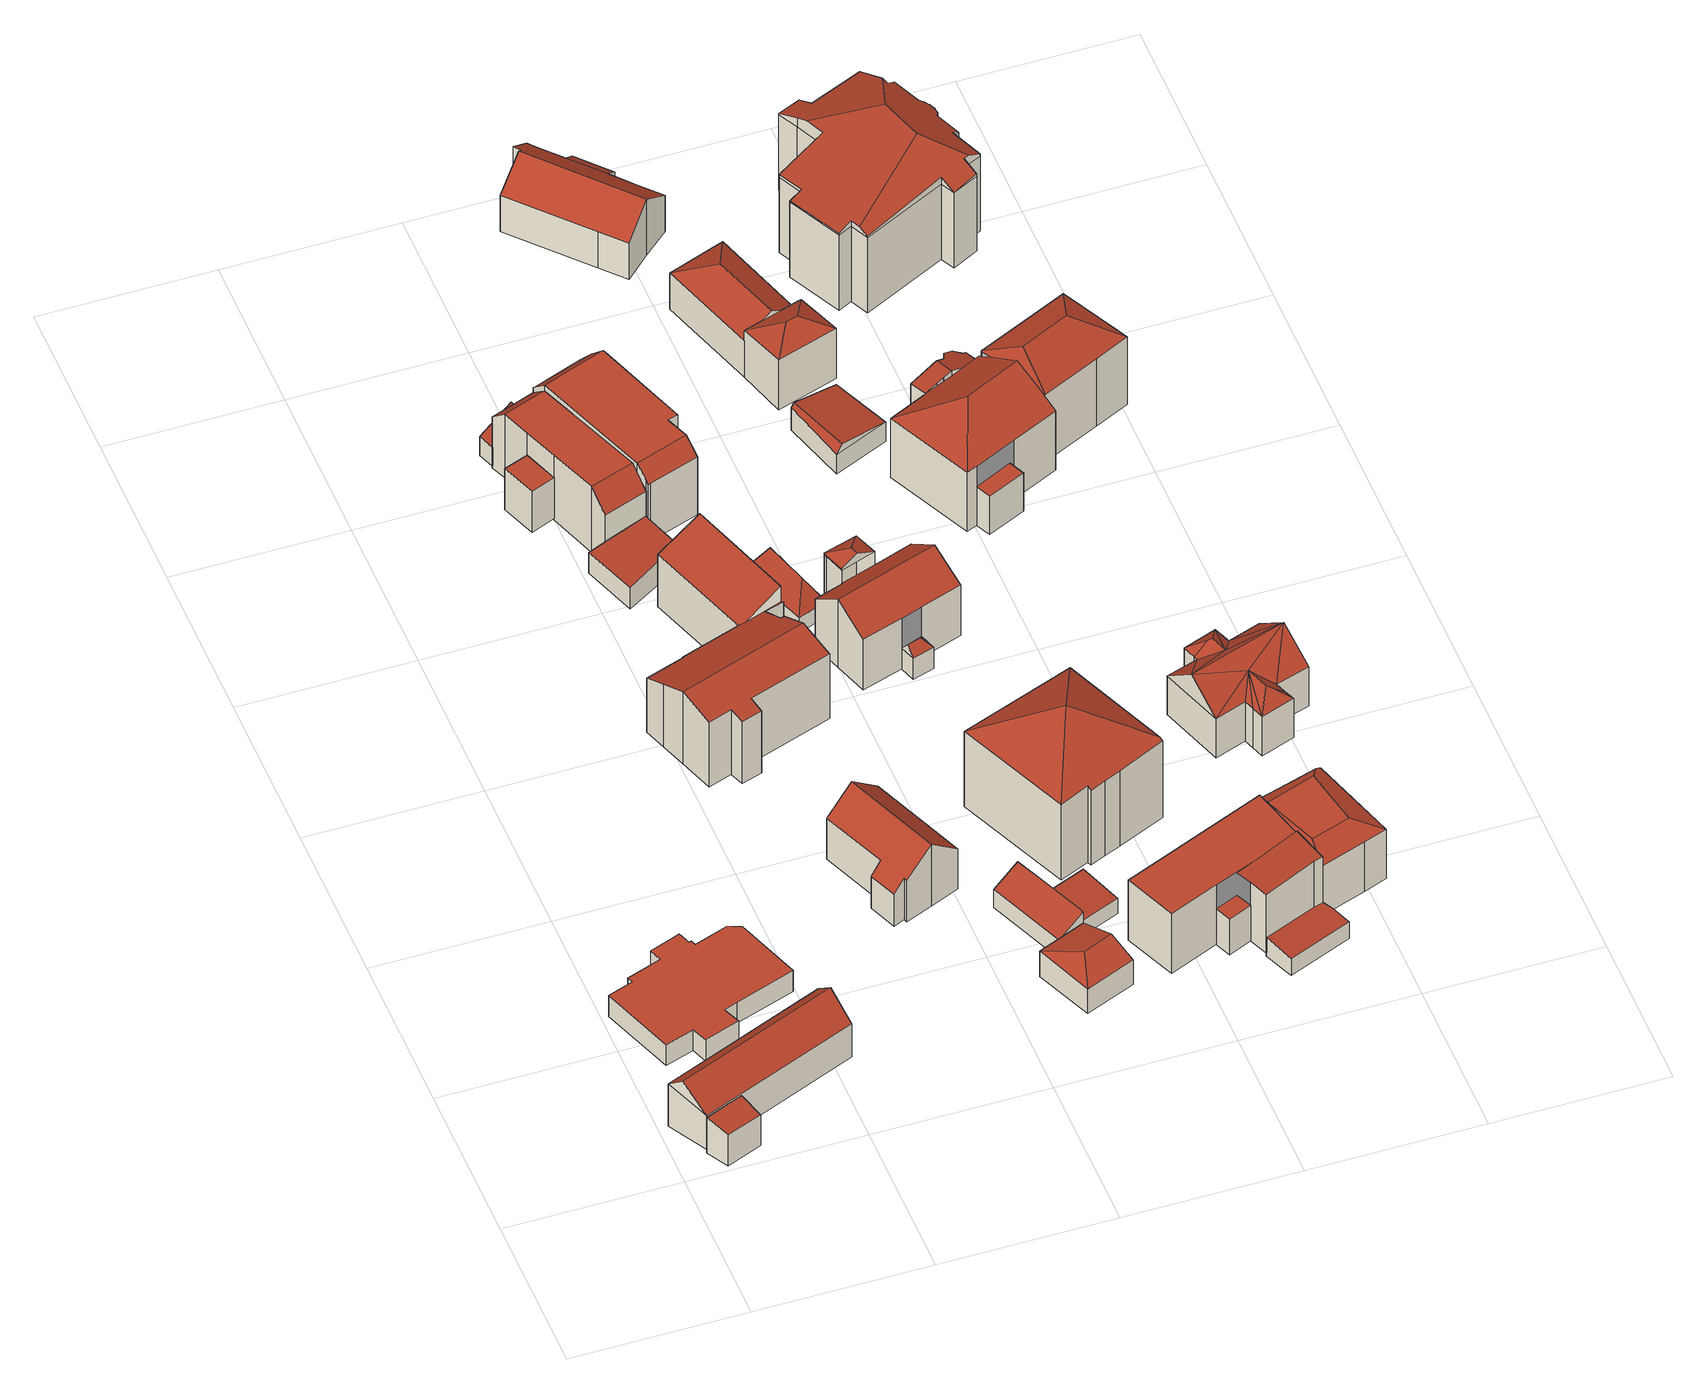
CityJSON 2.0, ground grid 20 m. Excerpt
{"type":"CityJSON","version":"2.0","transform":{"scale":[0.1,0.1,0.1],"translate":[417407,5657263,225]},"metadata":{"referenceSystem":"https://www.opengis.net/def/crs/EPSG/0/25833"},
"CityObjects":{
"building1":{"type":"Building","attributes":{"Dachtyp_tdc":"tdcPolyFlatRoof","Gemeindeschluessel":14612000,"Dachneigung":13.49,"QualitaetDacherkennung":64,"Geometrietyp2DReferenz":"3000","measuredHeight":5.1,"function":"31001_9998","roofType":"2100"},"geometry":[{"type":"Solid","lod":"2","boundaries":[[[[0,1,2,3]],[[1,4,5,2]],[[4,6,7,5]],[[6,0,3,7]],[[6,4,1,0]],[[3,2,5,7]]]],"semantics":{"surfaces":[{"type":"WallSurface"},{"type":"RoofSurface"},{"type":"GroundSurface"}],"values":[[0,0,0,0,1,2]]}}]},
"building2":{"type":"Building","attributes":{"Dachtyp_tdc":"tdcGableRoof","Gemeindeschluessel":14612000,"Dachneigung":40.19,"QualitaetDacherkennung":70,"Geometrietyp2DReferenz":"3000","measuredHeight":7.54,"function":"31001_9998","roofType":"3100"},"geometry":[{"type":"Solid","lod":"2","boundaries":[[[[8,9,10,11]],[[9,12,13,10]],[[12,14,15,13]],[[14,8,11,15]],[[12,9,16]],[[8,14,17]],[[9,8,17,16]],[[14,12,16,17]],[[11,10,13,15]]]],"semantics":{"surfaces":[{"type":"WallSurface"},{"type":"RoofSurface"},{"type":"GroundSurface"}],"values":[[0,0,0,0,0,0,1,1,2]]}}]},
"building3":{"type":"Building","attributes":{"Dachtyp_tdc":"tdcPolyFlatRoof","Gemeindeschluessel":14612000,"Dachneigung":0,"QualitaetDacherkennung":0,"Geometrietyp2DReferenz":"3000","BezugspunktDach":"2000","measuredHeight":3,"function":"31001_9998"},"geometry":[{"type":"MultiSurface","lod":"2","boundaries":[[[18,19,20,21,22,23,24,25,26,27,28,29,30,31,32,33,34,35]],[[25,24,36,37]],[[24,23,38,36]],[[23,22,39,38]],[[22,21,40,39]],[[21,20,41,40]],[[20,19,42,41]],[[19,18,43,42]],[[18,35,44,43]],[[26,25,37,45]],[[35,34,46,44]],[[34,33,47,46]],[[33,32,48,47]],[[32,31,49,48]],[[31,30,50,49]],[[30,29,51,50]],[[29,28,52,51]],[[28,27,53,52]],[[27,26,45,53]],[[44,46,47,48,49,50,51,52,53,45,37,36,38,39,40,41,42,43]]],"semantics":{"surfaces":[{"type":"RoofSurface"},{"type":"WallSurface"},{"type":"GroundSurface"}],"values":[0,1,1,1,1,1,1,1,1,1,1,1,1,1,1,1,1,1,1,2]}}]},
"building4":{"type":"Building","attributes":{"Dachtyp_tdc":"tdcGableRoof","Gemeindeschluessel":14612000,"Dachneigung":41.97,"QualitaetDacherkennung":84,"Geometrietyp2DReferenz":"3000","measuredHeight":8.91,"function":"31001_9998","roofType":"3100"},"geometry":[{"type":"Solid","lod":"2","boundaries":[[[[54,55,56,57]],[[55,58,59,56]],[[58,60,61,59]],[[60,62,63,61]],[[55,54,64,65]],[[65,66,67,68,62,60,58,55]],[[63,69,70,71,72,73,57,56,59,61]],[[62,68,69,63]],[[68,67,70,69]],[[67,66,71,70]],[[66,65,72,71]],[[65,64,73,72]],[[64,54,57,73]]]],"semantics":{"surfaces":[{"type":"WallSurface"},{"type":"RoofSurface"},{"type":"GroundSurface"}],"values":[[0,0,0,0,1,1,2,0,0,0,0,0,0]]}}]},
"building5":{"type":"Building","attributes":{"Dachtyp_tdc":"tdcPolyFlatRoof","Gemeindeschluessel":14612000,"Dachneigung":0,"QualitaetDacherkennung":71,"Geometrietyp2DReferenz":"3000","measuredHeight":5.86,"function":"31001_9998","roofType":"1000"},"geometry":[{"type":"Solid","lod":"2","boundaries":[[[[74,75,76,77]],[[75,78,79,76]],[[78,80,81,79]],[[80,74,77,81]],[[80,78,75,74]],[[77,76,79,81]]]],"semantics":{"surfaces":[{"type":"WallSurface"},{"type":"RoofSurface"},{"type":"GroundSurface"}],"values":[[0,0,0,0,1,2]]}}]},
"building6":{"type":"Building","attributes":{"Gemeindeschluessel":14612000,"Geometrietyp2DReferenz":"3000","function":"31001_9998","roofType":"9999"},"children":["building6-1","building6-2"]},
"building6-1":{"type":"BuildingPart","attributes":{"Dachtyp_tdc":"tdcPolyFlatRoof","Dachneigung":25.43,"QualitaetDacherkennung":83,"Geometrietyp2DReferenz":"3000","measuredHeight":10.05,"roofType":"2100"},"parents":["building6"],"geometry":[{"type":"MultiSurface","lod":"2","boundaries":[[[82,83,84,85]],[[83,86,87,88,84]],[[89,82,85,90]],[[89,91,86,83,82]],[[85,84,88,90]]],"semantics":{"surfaces":[{"type":"WallSurface"},{"type":"RoofSurface"},{"type":"GroundSurface"}],"values":[0,0,0,1,2]}}]},
"building6-2":{"type":"BuildingPart","attributes":{"Dachtyp_tdc":"tdcGableRoof","Dachneigung":24.45,"QualitaetDacherkennung":48,"Geometrietyp2DReferenz":"3000","measuredHeight":10.47,"roofType":"3100"},"parents":["building6"],"geometry":[{"type":"MultiSurface","lod":"2","boundaries":[[[92,93,94,95]],[[93,96,89,90,94]],[[87,97,98,88]],[[97,99,100,98]],[[99,101,102,100]],[[101,103,104,102]],[[103,105,106,104]],[[105,107,108,106]],[[107,109,110,108]],[[109,111,112,110]],[[111,113,114,112]],[[113,115,116,114]],[[115,117,118,116]],[[117,119,120,118]],[[119,121,122,120]],[[121,123,124,122]],[[123,92,95,124]],[[119,117,115,113,111,109,107,105]],[[105,103,101,99,97,87,91,96,93,92,123,121,119]],[[95,94,90,88,98,100,102,104,106,108,110,112,114,116,118,120,122,124]]],"semantics":{"surfaces":[{"type":"WallSurface"},{"type":"RoofSurface"},{"type":"GroundSurface"}],"values":[0,0,0,0,0,0,0,0,0,0,0,0,0,0,0,0,0,1,1,2]}}]},
"building7":{"type":"Building","attributes":{"Dachtyp_tdc":"tdcPolyFlatRoof","Gemeindeschluessel":14612000,"Dachneigung":3.75,"QualitaetDacherkennung":76,"Geometrietyp2DReferenz":"3000","measuredHeight":3.53,"function":"31001_9998","roofType":"2100"},"geometry":[{"type":"Solid","lod":"2","boundaries":[[[[125,126,127,128]],[[126,129,130,127]],[[129,131,132,130]],[[131,133,134,132]],[[133,135,136,134]],[[135,125,128,136]],[[135,133,131,129,126,125]],[[128,127,130,132,134,136]]]],"semantics":{"surfaces":[{"type":"WallSurface"},{"type":"RoofSurface"},{"type":"GroundSurface"}],"values":[[0,0,0,0,0,0,1,2]]}}]},
"building8":{"type":"Building","attributes":{"Dachtyp_tdc":"tdcPolyFlatRoof","Gemeindeschluessel":14612000,"Dachneigung":0,"QualitaetDacherkennung":51,"Geometrietyp2DReferenz":"3000","measuredHeight":2.71,"function":"31001_9998","roofType":"1000"},"geometry":[{"type":"Solid","lod":"2","boundaries":[[[[137,138,139,140]],[[138,141,142,139]],[[141,143,144,142]],[[143,145,146,144]],[[145,137,140,146]],[[145,143,141,138,137]],[[140,139,142,144,146]]]],"semantics":{"surfaces":[{"type":"WallSurface"},{"type":"RoofSurface"},{"type":"GroundSurface"}],"values":[[0,0,0,0,0,1,2]]}}]},
"building9":{"type":"Building","attributes":{"Dachtyp_tdc":"tdcCutGableRoof","Gemeindeschluessel":14612000,"Dachneigung":1.28,"QualitaetDacherkennung":52,"Geometrietyp2DReferenz":"3000","measuredHeight":9.46,"function":"31001_9998","roofType":"9999"},"geometry":[{"type":"Solid","lod":"2","boundaries":[[[[147,148,149,150]],[[148,151,152,149]],[[151,153,154,152]],[[153,155,156,154]],[[155,157,132,156]],[[157,158,130,132]],[[158,159,160,130]],[[159,161,162,160]],[[161,163,164,162]],[[163,147,150,164]],[[153,151,148,147]],[[159,158,157,155]],[[147,163,161,159,155,153]],[[150,149,152,154,156,132,130,160,162,164]]]],"semantics":{"surfaces":[{"type":"WallSurface"},{"type":"RoofSurface"},{"type":"GroundSurface"}],"values":[[0,0,0,0,0,0,0,0,0,0,1,1,1,2]]}}]},
"building10":{"type":"Building","attributes":{"Dachtyp_tdc":"tdcFreeFormRoof","Gemeindeschluessel":14612000,"Dachneigung":17.45,"QualitaetDacherkennung":57,"Geometrietyp2DReferenz":"3000","measuredHeight":5,"function":"31001_9998","roofType":"5000"},"geometry":[{"type":"Solid","lod":"2","boundaries":[[[[165,166,167,168]],[[166,169,170,167]],[[169,171,172,170]],[[171,173,174,172]],[[173,165,168,174]],[[173,175,165]],[[171,176,175,173]],[[175,176,169,166,165]],[[171,169,176]],[[168,167,170,172,174]]]],"semantics":{"surfaces":[{"type":"WallSurface"},{"type":"RoofSurface"},{"type":"GroundSurface"}],"values":[[0,0,0,0,0,1,1,1,0,2]]}}]},
"building11":{"type":"Building","attributes":{"Dachtyp_tdc":"tdcPolyFlatRoof","Gemeindeschluessel":14612000,"Dachneigung":27.95,"QualitaetDacherkennung":59,"Geometrietyp2DReferenz":"3000","measuredHeight":4.43,"function":"31001_9998","roofType":"2100"},"geometry":[{"type":"Solid","lod":"2","boundaries":[[[[177,178,179,180]],[[178,181,182,179]],[[181,183,184,182]],[[183,185,186,184]],[[185,187,188,186]],[[187,177,180,188]],[[187,185,183,181,178,177]],[[180,179,182,184,186,188]]]],"semantics":{"surfaces":[{"type":"WallSurface"},{"type":"RoofSurface"},{"type":"GroundSurface"}],"values":[[0,0,0,0,0,0,1,2]]}}]},
"building12":{"type":"Building","attributes":{"Dachtyp_tdc":"tdcFreeFormRoof","Gemeindeschluessel":14612000,"Dachneigung":0.198,"QualitaetDacherkennung":66,"Geometrietyp2DReferenz":"3000","measuredHeight":9.98,"function":"31001_9998","roofType":"5000"},"geometry":[{"type":"Solid","lod":"2","boundaries":[[[[189,190,191,152]],[[190,192,193,191]],[[192,194,195,193]],[[194,196,197,195]],[[196,198,199,197]],[[198,200,201,199]],[[200,202,203,201]],[[202,204,205,203]],[[204,206,207,205]],[[206,208,209,207]],[[208,210,134,209]],[[210,211,132,134]],[[211,212,213,132]],[[212,214,154,213]],[[214,189,152,154]],[[196,194,192,190,189,214]],[[212,211,210,208,206,204]],[[204,202,200,198,196,214,212]],[[152,191,193,195,197,199,201,203,205,207,209,134,132,213,154]]]],"semantics":{"surfaces":[{"type":"WallSurface"},{"type":"RoofSurface"},{"type":"GroundSurface"}],"values":[[0,0,0,0,0,0,0,0,0,0,0,0,0,0,0,1,1,1,2]]}}]},
"building13":{"type":"Building","attributes":{"Dachtyp_tdc":"tdcPolyFlatRoof","Gemeindeschluessel":14612000,"Dachneigung":4.31,"QualitaetDacherkennung":81,"Geometrietyp2DReferenz":"3000","measuredHeight":2.62,"function":"31001_9998","roofType":"2100"},"geometry":[{"type":"Solid","lod":"2","boundaries":[[[[215,216,217,218]],[[216,219,220,217]],[[219,221,222,220]],[[221,215,218,222]],[[221,219,216,215]],[[218,217,220,222]]]],"semantics":{"surfaces":[{"type":"WallSurface"},{"type":"RoofSurface"},{"type":"GroundSurface"}],"values":[[0,0,0,0,1,2]]}}]},
"building14":{"type":"Building","attributes":{"Dachtyp_tdc":"tdcFreeFormRoof","Gemeindeschluessel":14612000,"Dachneigung":60.26,"QualitaetDacherkennung":22,"Geometrietyp2DReferenz":"3000","measuredHeight":5.59,"function":"31001_9998","roofType":"5000"},"geometry":[{"type":"Solid","lod":"2","boundaries":[[[[223,224,225,226]],[[224,227,228,225]],[[227,229,230,228]],[[229,231,232,230]],[[233,234,235,229,227]],[[233,227,224]],[[234,233,224,223]],[[235,234,223,231]],[[235,231,229]],[[232,226,225,228,230]],[[231,223,226,232]]]],"semantics":{"surfaces":[{"type":"WallSurface"},{"type":"RoofSurface"},{"type":"GroundSurface"}],"values":[[0,0,0,0,1,1,1,1,1,2,0]]}}]},
"building15":{"type":"Building","attributes":{"Dachtyp_tdc":"tdcTentRoof","Gemeindeschluessel":14612000,"Dachneigung":30.52,"QualitaetDacherkennung":55,"Geometrietyp2DReferenz":"3000","measuredHeight":15.02,"function":"31001_9998","roofType":"3500"},"geometry":[{"type":"Solid","lod":"2","boundaries":[[[[236,237,238,239]],[[237,240,241,238]],[[240,242,243,241]],[[242,244,245,243]],[[244,246,247,245]],[[246,248,249,247]],[[248,250,251,249]],[[250,252,253,251]],[[252,236,239,253]],[[242,240,254]],[[236,252,250,248,246,244,242,254]],[[237,236,254]],[[240,237,254]],[[239,238,241,243,245,247,249,251,253]]]],"semantics":{"surfaces":[{"type":"WallSurface"},{"type":"RoofSurface"},{"type":"GroundSurface"}],"values":[[0,0,0,0,0,0,0,0,0,1,1,1,1,2]]}}]},
"building16":{"type":"Building","attributes":{"Gemeindeschluessel":14612000,"Geometrietyp2DReferenz":"3000","function":"31001_9998","roofType":"9999"},"children":["building16-1","building16-2","building16-3"]},
"building16-1":{"type":"BuildingPart","attributes":{"Dachtyp_tdc":"tdcFreeFormRoof","Dachneigung":51.02,"QualitaetDacherkennung":24,"Geometrietyp2DReferenz":"3000","measuredHeight":4.16,"roofType":"5000"},"parents":["building16"],"geometry":[{"type":"MultiSurface","lod":"2","boundaries":[[[255,256,257,258]],[[256,259,260,257]],[[259,261,262,260]],[[263,261,259]],[[264,263,259,256]],[[264,256,255]],[[263,264,255,261]],[[258,257,260,262]]],"semantics":{"surfaces":[{"type":"WallSurface"},{"type":"RoofSurface"},{"type":"GroundSurface"}],"values":[0,0,0,0,1,1,1,2]}}]},
"building16-2":{"type":"BuildingPart","attributes":{"Dachtyp_tdc":"tdcGableRoof","Dachneigung":36.87,"QualitaetDacherkennung":48,"Geometrietyp2DReferenz":"3000","measuredHeight":9.78,"roofType":"3100"},"parents":["building16"],"geometry":[{"type":"MultiSurface","lod":"2","boundaries":[[[265,266,267,268,269,270,271]],[[272,273,274,275,276,258,262,277,278,279,280]],[[267,266,274,273]],[[266,265,275,274]],[[265,281,276,275]],[[281,282,255,258,276]],[[283,284,277,262,261]],[[284,271,278,277]],[[271,270,279,278]],[[270,269,280,279]],[[269,268,272,280]],[[271,284,283,282,281,265]]],"semantics":{"surfaces":[{"type":"RoofSurface"},{"type":"GroundSurface"},{"type":"WallSurface"}],"values":[0,1,2,2,2,2,2,2,2,2,2,0]}}]},
"building16-3":{"type":"BuildingPart","attributes":{"Dachtyp_tdc":"tdcHipAndGableRoof","Dachneigung":27.53,"QualitaetDacherkennung":53,"Geometrietyp2DReferenz":"3000","measuredHeight":9.99,"roofType":"5000"},"parents":["building16"],"geometry":[{"type":"MultiSurface","lod":"2","boundaries":[[[285,286,287,288]],[[286,289,290,287]],[[289,291,273,290]],[[291,267,273]],[[292,285,288,272,268]],[[289,293,294]],[[293,295,296,297,294]],[[291,289,294,297]],[[292,296,295,285]],[[291,297,296,292]],[[285,295,293,286]],[[286,293,289]],[[288,287,290,273,272]]],"semantics":{"surfaces":[{"type":"WallSurface"},{"type":"RoofSurface"},{"type":"GroundSurface"}],"values":[0,0,0,0,0,1,1,1,0,0,0,0,2]}}]},
"building17":{"type":"Building","attributes":{"Gemeindeschluessel":14612000,"Geometrietyp2DReferenz":"3000","function":"31001_9998","roofType":"9999"},"children":["building17-1","building17-2","building17-3"]},
"building17-1":{"type":"BuildingPart","attributes":{"Dachtyp_tdc":"tdcPolyFlatRoof","Dachneigung":0,"QualitaetDacherkennung":77,"Geometrietyp2DReferenz":"3000","measuredHeight":8.57,"roofType":"1000"},"parents":["building17"],"geometry":[{"type":"MultiSurface","lod":"2","boundaries":[[[298,299,300,301]],[[299,302,303,300]],[[302,304,305,303]],[[306,298,301,307,308]],[[306,309,304,302,299,298]],[[301,300,303,305,310,307]]],"semantics":{"surfaces":[{"type":"WallSurface"},{"type":"RoofSurface"},{"type":"GroundSurface"}],"values":[0,0,0,0,1,2]}}]},
"building17-2":{"type":"BuildingPart","attributes":{"Dachtyp_tdc":"tdcPolyFlatRoof","Dachneigung":0,"QualitaetDacherkennung":35,"Geometrietyp2DReferenz":"3000","measuredHeight":5.06,"roofType":"1000"},"parents":["building17"],"geometry":[{"type":"MultiSurface","lod":"2","boundaries":[[[311,312,313,314]],[[312,308,307,313]],[[315,308,312,311]],[[314,313,307,310]]],"semantics":{"surfaces":[{"type":"WallSurface"},{"type":"RoofSurface"},{"type":"GroundSurface"}],"values":[0,0,1,2]}}]},
"building17-3":{"type":"BuildingPart","attributes":{"Dachtyp_tdc":"tdcPolyFlatRoof","Dachneigung":3.37,"QualitaetDacherkennung":69,"Geometrietyp2DReferenz":"3000","measuredHeight":8.87,"roofType":"2100"},"parents":["building17"],"geometry":[{"type":"MultiSurface","lod":"2","boundaries":[[[316,317,318,305,304]],[[317,319,320,318]],[[319,321,322,320]],[[321,323,311,314,322]],[[324,323,321,319,317,316,309]],[[305,318,320,322,314,310]]],"semantics":{"surfaces":[{"type":"WallSurface"},{"type":"RoofSurface"},{"type":"GroundSurface"}],"values":[0,0,0,0,1,2]}}]},
"building18":{"type":"Building","attributes":{"Dachtyp_tdc":"tdcPolyFlatRoof","Gemeindeschluessel":14612000,"Dachneigung":5.41,"QualitaetDacherkennung":75,"Geometrietyp2DReferenz":"3000","measuredHeight":2.77,"function":"31001_9998","roofType":"2100"},"geometry":[{"type":"Solid","lod":"2","boundaries":[[[[325,326,327,328]],[[326,329,330,327]],[[329,331,332,330]],[[331,333,334,332]],[[333,335,336,334]],[[335,325,328,336]],[[335,333,331,329,326,325]],[[328,327,330,332,334,336]]]],"semantics":{"surfaces":[{"type":"WallSurface"},{"type":"RoofSurface"},{"type":"GroundSurface"}],"values":[[0,0,0,0,0,0,1,2]]}}]},
"building19":{"type":"Building","attributes":{"Gemeindeschluessel":14612000,"Geometrietyp2DReferenz":"3000","function":"31001_9998","roofType":"9999"},"children":["building19-1","building19-2"]},
"building19-1":{"type":"BuildingPart","attributes":{"Dachtyp_tdc":"tdcGableRoof","Dachneigung":35.24,"QualitaetDacherkennung":59,"Geometrietyp2DReferenz":"3000","measuredHeight":8.01,"roofType":"3100"},"parents":["building19"],"geometry":[{"type":"MultiSurface","lod":"2","boundaries":[[[337,338,339,340]],[[341,342,343,344]],[[342,345,346,343]],[[345,347,348,346]],[[347,349,350,348]],[[349,351,352,350]],[[351,353,354,352]],[[347,345,342,341,338,337,355,356,357,358]],[[358,353,351,349,347]],[[354,359,360,361,362,340,339,344,343,346,348,350,352]],[[353,358,359,354]],[[358,357,360,359]],[[357,356,361,360]],[[356,355,362,361]],[[355,337,340,362]]],"semantics":{"surfaces":[{"type":"WallSurface"},{"type":"RoofSurface"},{"type":"GroundSurface"}],"values":[0,0,0,0,0,0,0,1,1,2,0,0,0,0,0]}}]},
"building19-2":{"type":"BuildingPart","attributes":{"Dachtyp_tdc":"tdcPolyFlatRoof","Dachneigung":36.78,"QualitaetDacherkennung":65,"Geometrietyp2DReferenz":"3000","measuredHeight":5.28,"roofType":"2100"},"parents":["building19"],"geometry":[{"type":"MultiSurface","lod":"2","boundaries":[[[363,364,339,338]],[[363,365,366,364]],[[365,341,344,366]],[[365,363,338,341]],[[344,339,364,366]]],"semantics":{"surfaces":[{"type":"WallSurface"},{"type":"RoofSurface"},{"type":"GroundSurface"}],"values":[0,0,0,1,2]}}]},
"building20":{"type":"Building","attributes":{"Dachtyp_tdc":"tdcGableRoof","Gemeindeschluessel":14612000,"Dachneigung":10.12,"QualitaetDacherkennung":22,"Geometrietyp2DReferenz":"3000","measuredHeight":3.87,"function":"31001_9998","roofType":"3100"},"geometry":[{"type":"Solid","lod":"2","boundaries":[[[[367,368,369,370]],[[368,371,372,369]],[[371,373,374,372]],[[373,367,370,374]],[[371,368,375]],[[367,373,376]],[[368,367,376,375]],[[373,371,375,376]],[[370,369,372,374]]]],"semantics":{"surfaces":[{"type":"WallSurface"},{"type":"RoofSurface"},{"type":"GroundSurface"}],"values":[[0,0,0,0,0,0,1,1,2]]}}]},
"building21":{"type":"Building","attributes":{"Dachtyp_tdc":"tdcHipAndGableRoof","Gemeindeschluessel":14612000,"Dachneigung":31.25,"QualitaetDacherkennung":83,"Geometrietyp2DReferenz":"3000","measuredHeight":7.32,"function":"31001_9998","roofType":"5000"},"geometry":[{"type":"Solid","lod":"2","boundaries":[[[[377,378,379,380]],[[378,381,382,379]],[[381,383,384,382]],[[383,377,380,384]],[[381,378,385]],[[377,383,386]],[[378,377,386,385]],[[383,381,385,386]],[[380,379,382,384]]]],"semantics":{"surfaces":[{"type":"WallSurface"},{"type":"RoofSurface"},{"type":"GroundSurface"}],"values":[[0,0,0,0,1,0,1,1,2]]}}]},
"building22":{"type":"Building","attributes":{"Dachtyp_tdc":"tdcFreeFormRoof","Gemeindeschluessel":14612000,"Dachneigung":30.81,"QualitaetDacherkennung":69,"Geometrietyp2DReferenz":"3000","measuredHeight":8.69,"function":"31001_9998","roofType":"5000"},"geometry":[{"type":"Solid","lod":"2","boundaries":[[[[387,388,380,389]],[[388,390,384,380]],[[390,391,392,384]],[[391,393,394,392]],[[393,387,389,394]],[[388,387,395]],[[393,391,396]],[[393,396,395,387]],[[396,391,390,388,395]],[[389,380,384,392,394]]]],"semantics":{"surfaces":[{"type":"WallSurface"},{"type":"RoofSurface"},{"type":"GroundSurface"}],"values":[[0,0,0,0,0,1,1,1,1,2]]}}]},
"building23":{"type":"Building","attributes":{"Dachtyp_tdc":"tdcFreeFormRoof","Gemeindeschluessel":14612000,"Dachneigung":0.238,"QualitaetDacherkennung":83,"Geometrietyp2DReferenz":"3000","measuredHeight":8.44,"function":"31001_9998","roofType":"5000"},"geometry":[{"type":"Solid","lod":"2","boundaries":[[[[397,398,399,400]],[[398,401,402,399]],[[401,403,404,402]],[[403,405,406,404]],[[405,407,408,406]],[[407,409,410,408]],[[409,411,412,410]],[[411,413,414,412]],[[413,397,400,414]],[[409,407,405,415,416]],[[417,409,416]],[[418,419,420,421,422]],[[405,423,424,419,418,415]],[[422,425,417,416,415,418]],[[409,417,425,411]],[[411,425,422,421,413]],[[398,419,424,401]],[[401,424,423,403]],[[403,423,405]],[[413,421,420,397]],[[397,420,419,398]],[[400,399,402,404,406,408,410,412,414]]]],"semantics":{"surfaces":[{"type":"WallSurface"},{"type":"RoofSurface"},{"type":"GroundSurface"}],"values":[[0,0,0,0,0,0,0,0,0,1,1,1,1,1,0,0,0,0,0,0,0,2]]}}]},
"building24":{"type":"Building","attributes":{"Dachtyp_tdc":"tdcFreeFormRoof","Gemeindeschluessel":14612000,"Dachneigung":62.07,"QualitaetDacherkennung":15,"Geometrietyp2DReferenz":"3000","measuredHeight":5.49,"function":"31001_9998","roofType":"5000"},"geometry":[{"type":"Solid","lod":"2","boundaries":[[[[426,427,428,429]],[[427,430,431,428]],[[430,432,433,431]],[[432,426,429,433]],[[434,432,430]],[[435,434,430,427]],[[435,427,426]],[[434,435,426,432]],[[429,428,431,433]]]],"semantics":{"surfaces":[{"type":"WallSurface"},{"type":"RoofSurface"},{"type":"GroundSurface"}],"values":[[0,0,0,0,0,1,1,1,2]]}}]},
"building25":{"type":"Building","attributes":{"Dachtyp_tdc":"tdcFreeFormRoof","Gemeindeschluessel":14612000,"Dachneigung":39.5,"QualitaetDacherkennung":34,"Geometrietyp2DReferenz":"3000","measuredHeight":8.88,"function":"31001_9998","roofType":"5000"},"geometry":[{"type":"Solid","lod":"2","boundaries":[[[[436,437,438]],[[436,439,437]],[[440,439,436]],[[439,440,441]],[[442,438,443]],[[442,436,438]],[[436,442,444]],[[445,444,442,446]],[[445,446,447]],[[436,444,445,447,440]],[[439,441,448]],[[449,450,451,452,453,454,455,456,457,458,459,460,461,462,463,464]],[[465,448,450,449]],[[448,441,451,450]],[[441,440,452,451]],[[440,447,453,452]],[[447,446,454,453]],[[446,442,455,454]],[[442,443,456,455]],[[443,438,457,456]],[[438,466,458,457]],[[466,467,459,458]],[[467,468,460,459]],[[468,469,461,460]],[[469,470,462,461]],[[470,471,463,462]],[[471,472,464,463]],[[472,465,449,464]],[[473,471,474]],[[473,472,471]],[[472,473,465]],[[475,474,471,470]],[[475,470,469]],[[473,474,475,469,468]],[[437,468,467]],[[437,473,468]],[[473,448,465]],[[473,439,448]],[[439,473,437]],[[437,467,466]],[[438,437,466]]]],"semantics":{"surfaces":[{"type":"RoofSurface"},{"type":"WallSurface"},{"type":"GroundSurface"}],"values":[[0,0,0,0,0,0,0,0,0,0,1,2,1,1,1,1,1,1,1,1,1,1,1,1,1,1,1,1,0,0,0,0,0,0,0,0,0,0,0,1,0]]}}]},
"building26":{"type":"Building","attributes":{"Gemeindeschluessel":14612000,"Geometrietyp2DReferenz":"3000","function":"31001_9998","roofType":"9999"},"children":["building26-1","building26-2","building26-3","building26-4"]},
"building26-1":{"type":"BuildingPart","attributes":{"Dachtyp_tdc":"tdcGableRoof","Dachneigung":23.44,"QualitaetDacherkennung":41,"Geometrietyp2DReferenz":"3000","measuredHeight":9.33,"roofType":"3100"},"parents":["building26"],"geometry":[{"type":"MultiSurface","lod":"2","boundaries":[[[476,477,478,479]],[[477,480,481,478]],[[480,482,483,481]],[[482,484,485,483]],[[484,486,487,485]],[[488,489,490,491,492]],[[489,493,494,490]],[[493,495,496,494]],[[495,497,498,496]],[[497,476,479,498]],[[493,489,488,499]],[[499,500,486,484,482,480,477,476,497,495,493]],[[479,478,481,483,485,487,501,491,490,494,496,498]]],"semantics":{"surfaces":[{"type":"WallSurface"},{"type":"RoofSurface"},{"type":"GroundSurface"}],"values":[0,0,0,0,0,0,0,0,0,0,1,1,2]}}]},
"building26-2":{"type":"BuildingPart","attributes":{"Dachtyp_tdc":"tdcFreeFormRoof","Dachneigung":29.46,"QualitaetDacherkennung":9,"Geometrietyp2DReferenz":"3000","measuredHeight":11.69,"roofType":"5000"},"parents":["building26"],"geometry":[{"type":"MultiSurface","lod":"2","boundaries":[[[502,503,504]],[[504,505,506,507,508,509,510,502]],[[511,508,507]],[[512,513,514,515,516,491,501,487,485,517,518]],[[505,504,515,514,519]],[[504,503,516,515]],[[503,492,491,516]],[[511,507,518,517]],[[507,506,512,518]],[[502,510,520,521,522,500,523,492,503]]],"semantics":{"surfaces":[{"type":"RoofSurface"},{"type":"WallSurface"},{"type":"GroundSurface"}],"values":[0,0,1,2,1,1,1,1,1,0]}}]},
"building26-3":{"type":"BuildingPart","attributes":{"Dachtyp_tdc":"tdcHipRoof","Dachneigung":13.27,"QualitaetDacherkennung":60,"Geometrietyp2DReferenz":"3000","measuredHeight":11.03,"roofType":"3200"},"parents":["building26"],"geometry":[{"type":"MultiSurface","lod":"2","boundaries":[[[524,525,483,485,484,526,521]],[[525,527,528,483]],[[527,529,530,528]],[[529,531,532,530]],[[531,533,534,532]],[[533,535,517,534]],[[535,508,511,517]],[[525,524,520,509,535,536]],[[531,529,527,537]],[[535,533,531,537,536]],[[527,525,536,537]],[[485,483,528,530,532,534,517]]],"semantics":{"surfaces":[{"type":"WallSurface"},{"type":"RoofSurface"},{"type":"GroundSurface"}],"values":[0,0,0,0,0,0,0,1,1,1,1,2]}}]},
"building26-4":{"type":"BuildingPart","attributes":{"Dachtyp_tdc":"tdcPolyFlatRoof","Dachneigung":0,"QualitaetDacherkennung":63,"Geometrietyp2DReferenz":"3000","measuredHeight":5.53,"roofType":"1000"},"parents":["building26"],"geometry":[{"type":"MultiSurface","lod":"2","boundaries":[[[538,539,540,513]],[[539,541,542,540]],[[541,519,514,542]],[[519,541,539,538]],[[513,540,542,514]]],"semantics":{"surfaces":[{"type":"WallSurface"},{"type":"RoofSurface"},{"type":"GroundSurface"}],"values":[0,0,0,1,2]}}]},
"building27":{"type":"Building","attributes":{"Dachtyp_tdc":"tdcFreeFormRoof","Gemeindeschluessel":14612000,"Dachneigung":13.55,"QualitaetDacherkennung":18,"Geometrietyp2DReferenz":"3000","measuredHeight":14.31,"function":"31001_9998","roofType":"5000"},"geometry":[{"type":"Solid","lod":"2","boundaries":[[[[543,544,545,546]],[[544,547,548,545]],[[547,549,550,548]],[[549,551,552,550]],[[551,553,554,552]],[[553,555,556,554]],[[555,557,558,556]],[[557,559,560,558]],[[559,561,562,560]],[[561,563,564,562]],[[563,565,566,564]],[[565,567,568,566]],[[567,569,570,568]],[[569,571,572,570]],[[571,573,574,572]],[[573,575,576,574]],[[575,577,578,576]],[[577,579,580,578]],[[579,581,582,580]],[[581,583,584,582]],[[583,585,586,584]],[[585,587,588,586]],[[587,589,590,588]],[[589,591,592,590]],[[591,593,594,592]],[[593,595,596,594]],[[595,597,598,596]],[[597,599,600,598]],[[599,601,602,600]],[[601,603,604,602]],[[603,605,606,604]],[[605,607,608,606]],[[607,609,610,608]],[[609,611,612,610]],[[611,613,614,612]],[[613,615,616,614]],[[615,617,618,616]],[[617,619,620,618]],[[619,621,622,620]],[[621,623,624,622]],[[623,625,626,624]],[[625,627,628,626]],[[627,629,630,628]],[[629,631,632,630]],[[631,633,634,632]],[[633,635,636,634]],[[635,637,638,636]],[[637,639,640,638]],[[639,641,642,640]],[[641,643,644,642]],[[607,645,646,609]],[[609,646,647,611]],[[611,647,648,613]],[[613,648,649,650,615]],[[637,651,652,639]],[[639,652,641]],[[641,653,643]],[[643,653,654,655]],[[615,650,656,617]],[[617,656,619]],[[619,657,621]],[[621,657,658,623]],[[546,545,548,550,552,554,556,558,560,562,564,566,568,570,572,574,576,578,580,582,584,586,588,590,592,594,596,598,600,602,604,606,608,610,612,614,616,618,620,622,624,626,628,630,632,634,636,638,640,642,644,659]],[[643,655,659,644]],[[655,543,546,659]],[[650,649,660,661,658,657,619,656]],[[662,654,653,641,652,651,663,664]],[[648,647,646,645,665,666,667,668,669,670,671,672,673,587,585,583,581,579,577,575,573,674,675,676,677,678,679,680,681,682,683,684,685,686,687,688,662,664,660,649]],[[664,663,689,690,691,692,693,694,661,660]],[[625,694,693,627]],[[623,658,661,694,625]],[[627,693,692,629]],[[629,692,691,631]],[[631,691,690,633]],[[633,690,689,635]],[[635,689,663,651,637]],[[543,688,687,544]],[[655,654,662,688,543]],[[544,687,686,547]],[[547,686,685,549]],[[549,685,684,551]],[[551,684,683,553]],[[553,683,682,555]],[[555,682,681,557]],[[557,681,680,559]],[[559,680,679,561]],[[561,679,678,563]],[[563,678,677,565]],[[565,677,676,567]],[[567,676,675,569]],[[569,675,674,571]],[[571,674,573]],[[587,673,589]],[[589,673,672,591]],[[591,672,671,593]],[[593,671,670,595]],[[595,670,669,597]],[[597,669,668,599]],[[599,668,667,601]],[[601,667,666,603]],[[603,666,665,605]],[[605,665,645,607]]]],"semantics":{"surfaces":[{"type":"WallSurface"},{"type":"GroundSurface"},{"type":"RoofSurface"}],"values":[[0,0,0,0,0,0,0,0,0,0,0,0,0,0,0,0,0,0,0,0,0,0,0,0,0,0,0,0,0,0,0,0,0,0,0,0,0,0,0,0,0,0,0,0,0,0,0,0,0,0,0,0,0,0,0,0,0,0,0,0,0,0,1,0,0,2,2,2,2,0,0,0,0,0,0,0,0,0,0,0,0,0,0,0,0,0,0,0,0,0,0,0,0,0,0,0,0,0,0,0,0,0]]}}]}
},
"vertices":[
[78,45,63],[89,18,56],[89,18,12],[78,45,12],[48,2,56],[48,2,12],[34,27,63],[34,27,12],
[8,72,78],[199,149,78],[199,149,17],[8,72,17],[218,102,65],[218,102,17],[34,27,65],[34,27,17],[206,132,93],[18,56,93],
[65,282,53],[70,267,53],[30,253,53],[32,246,53],[3,236,53],[34,149,53],[67,160,53],[74,142,53],[115,156,53],[107,176,53],[123,182,53],[192,206,53],[165,283,53],[150,289,53],[111,275,53],[109,281,53],[106,280,53],[101,295,53],[67,160,23],[74,142,23],[34,149,23],[3,236,23],[32,246,23],[30,253,23],[70,267,23],[65,282,23],[101,295,23],[115,156,23],[106,280,23],[109,281,23],[111,275,23],[150,289,23],[165,283,23],[192,206,23],[123,182,23],[107,176,23],
[398,282,87],[365,268,118],[365,268,29],[398,282,29],[333,255,88],[333,255,29],[332,259,88],[332,259,29],[319,253,75],[319,253,29],[352,395,87],[319,381,118],[287,368,88],[318,292,88],[306,286,75],[306,286,29],[318,292,29],[287,368,29],[319,381,29],[352,395,29],
[148,949,94],[176,959,94],[176,959,35],[148,949,35],[191,919,94],[191,919,35],[163,908,94],[163,908,35],
[248,767,107],[300,784,132],[300,784,32],[248,767,32],[342,658,132],[342,658,109],[342,658,32],[291,641,107],[291,641,32],[297,642,109],
[222,616,110],[221,617,109],[221,617,32],[222,616,32],[291,641,109],[344,655,111],[344,655,32],[322,648,111],[322,648,32],[330,624,122],[330,624,32],[334,625,122],[334,625,32],[344,596,136],[344,596,32],[358,555,125],[358,555,32],[261,522,125],[261,522,32],[266,505,121],[266,505,32],[242,497,121],[242,497,32],[236,513,125],[236,513,32],[209,504,125],[209,504,32],[195,544,136],[195,544,32],[185,574,122],[185,574,32],[176,600,110],[176,600,32],
[220,772,63],[198,835,63],[198,835,33],[220,772,33],[218,842,65],[218,842,33],[269,860,68],[269,860,33],[270,856,68],[270,856,33],[285,811,68],[285,811,33],
[157,1011,63],[150,1030,63],[150,1030,36],[157,1011,36],[197,1066,63],[197,1066,36],[209,1030,63],[209,1030,36],[208,1030,63],[208,1030,36],
[164,994,124],[157,1011,107],[157,1011,33],[164,994,33],[208,1030,107],[208,1030,33],[214,1012,124],[214,1012,33],[262,880,128],[262,880,33],[269,860,103],[218,842,103],[211,862,128],[211,862,33],[191,919,126],[191,919,33],[176,959,125],[176,959,33],
[438,147,53],[463,157,53],[463,157,16],[438,147,16],[494,170,53],[494,170,16],[524,104,51],[524,104,16],[466,80,51],[466,80,16],[476,118,66],[511,133,66],
[463,157,50],[425,249,50],[425,249,24],[463,157,24],[456,262,68],[456,262,24],[472,225,68],[472,225,24],[492,177,68],[492,177,24],[494,170,68],[494,170,24],
[208,1030,114],[209,1030,114],[209,1030,33],[266,1051,114],[266,1051,33],[281,1056,113],[281,1056,33],[287,1039,132],[287,1039,33],[288,1037,132],[288,1037,33],[327,925,133],[327,925,33],[315,921,133],[315,921,33],[325,895,133],[325,895,33],[331,877,116],[331,877,33],[273,857,116],[273,857,33],[270,856,116],[269,860,120],[264,873,133],[264,873,33],[214,1012,132],
[521,245,51],[541,197,47],[541,197,25],[521,245,25],[492,177,47],[492,177,25],[472,225,51],[472,225,25],
[371,682,53],[340,767,53],[340,767,32],[371,682,32],[378,780,53],[378,780,32],[404,699,53],[404,699,32],[405,695,53],[405,695,32],[366,755,88],[382,706,85],[400,698,60],
[503,261,134],[446,395,134],[446,395,26],[503,261,26],[577,440,139],[577,440,26],[629,315,139],[629,315,26],[631,311,136],[631,311,26],[576,287,134],[576,287,26],[557,279,134],[557,279,26],[539,271,133],[539,271,26],[537,276,136],[537,276,26],[542,354,177],
[477,608,60],[483,589,60],[483,589,30],[477,608,30],[458,581,60],[458,581,30],[452,599,60],[452,599,30],[455,590,72],[471,595,72],
[511,664,128],[499,701,99],[454,685,99],[413,671,99],[414,671,99],[380,659,99],[392,623,128],[413,671,30],[454,685,30],[499,701,30],[511,664,30],[525,624,30],[405,584,30],[392,623,30],[380,659,30],[414,671,30],[525,624,103],[477,608,103],[452,599,103],[405,584,103],
[405,695,118],[404,699,118],[404,699,30],[405,695,30],[444,713,118],[444,713,30],[454,685,118],[413,671,118],[404,699,120],[429,687,130],[405,695,120],[413,671,120],[432,677,130],
[568,110,97],[543,171,97],[543,171,11],[568,110,11],[711,241,97],[711,241,11],[728,176,97],[728,176,11],[625,134,97],[625,134,11],[625,134,62],[682,157,97],[652,145,11],
[660,127,62],[633,115,62],[633,115,11],[660,127,11],[652,145,62],
[728,176,100],[740,133,99],[740,133,11],[730,130,99],[730,130,11],[669,105,95],[669,105,11],[660,127,95],[652,145,95],
[683,70,31],[669,105,34],[669,105,7],[683,70,7],[730,130,34],[730,130,7],[740,133,34],[740,133,7],[747,123,33],[747,123,7],[757,100,31],[757,100,7],
[337,1378,90],[360,1353,90],[360,1353,38],[337,1378,38],[393,1317,90],[413,1294,90],[413,1294,38],[393,1317,38],[437,1268,90],[437,1268,38],[408,1242,118],[408,1242,38],[379,1215,90],[379,1215,38],[355,1241,90],[355,1241,38],[279,1325,90],[279,1325,38],[330,1387,90],[308,1367,111],[315,1358,111],[309,1352,118],[309,1352,38],[315,1358,38],[308,1367,38],[330,1387,38],
[371,1364,79],[371,1364,38],[404,1327,79],[404,1327,38],
[484,883,61],[462,958,67],[462,958,34],[484,883,34],[518,978,62],[518,978,34],[547,910,62],[547,910,34],[465,959,72],[491,886,72],
[441,1042,91],[403,1160,91],[403,1160,39],[441,1042,39],[469,1183,92],[469,1183,39],[507,1063,92],[507,1063,39],[449,1135,112],[475,1053,112],
[458,985,111],[441,1042,106],[458,985,39],[507,1063,106],[511,1064,106],[511,1064,39],[529,1008,111],[529,1008,39],[479,1020,126],[493,1024,126],
[744,250,86],[779,260,86],[779,260,15],[744,250,15],[782,261,86],[782,261,15],[784,261,86],[784,261,15],[819,161,86],[819,161,15],[792,151,86],[792,151,15],[740,133,86],[740,133,15],[715,224,86],[715,224,15],[711,241,86],[711,241,15],[785,177,99],[739,161,99],[716,221,99],[771,246,99],[779,260,94],[744,250,93],[711,241,92],[715,227,99],[784,261,92],[782,261,93],[715,224,99],
[744,250,56],[738,273,56],[738,273,23],[744,250,23],[776,283,56],[776,283,23],[782,261,56],[782,261,23],[779,272,78],[752,264,78],
[749,449,98],[813,451,114],[762,476,81],[699,412,114],[723,462,81],[686,450,81],[755,496,81],[761,479,81],[742,469,98],[737,471,95],[716,482,81],[721,466,81],[712,374,81],[748,387,25],[712,374,25],[686,450,25],[723,462,25],[721,466,25],[716,482,25],[755,496,25],[761,479,25],[762,476,25],[800,489,25],[826,413,25],[787,400,25],[791,388,25],[796,375,25],[757,361,25],[752,375,25],[748,387,81],[800,489,81],[826,413,81],[787,400,81],[791,388,81],[796,375,81],[757,361,81],[752,375,81],[761,413,98],[770,387,98],[778,384,93],
[631,943,105],[641,939,102],[641,939,25],[631,943,25],[645,941,100],[645,941,25],[655,920,100],[655,920,25],[654,919,100],[654,919,25],[653,922,100],[653,922,25],[582,889,111],[573,907,111],[573,907,25],[582,889,25],[582,889,110],[607,923,118],[607,923,25],[616,927,114],[616,927,25],[620,938,110],[620,938,25],[616,904,118],[632,912,110],[616,904,25],
[611,841,142],[537,868,110],[584,768,110],[596,773,110],[645,796,110],[699,821,110],[693,835,119],[691,839,122],[676,872,142],[693,835,110],[645,796,25],[640,794,25],[596,773,25],[584,768,25],[537,868,25],[693,835,25],[699,821,25],[596,773,80],[660,907,120],[654,919,112],[653,922,110],[616,904,110],
[654,919,119],[655,920,119],[654,919,110],[761,969,119],[761,969,25],[794,899,121],[794,899,25],[800,885,122],[800,885,25],[760,866,122],[760,866,25],[693,835,122],[691,896,135],[748,923,135],
[640,794,80],[648,776,80],[648,776,25],[604,756,80],[604,756,25],
[681,1275,147],[690,1280,147],[690,1280,39],[681,1275,39],[705,1250,147],[705,1250,39],[706,1250,147],[706,1250,39],[707,1250,147],[707,1250,39],[708,1250,147],[708,1250,39],[709,1249,147],[709,1249,39],[710,1249,147],[710,1249,39],[711,1248,147],[711,1248,39],[712,1248,147],[712,1248,39],[713,1247,147],[713,1247,39],[714,1246,147],[714,1246,39],[715,1245,147],[715,1245,39],[716,1245,147],[716,1245,39],[716,1244,147],[716,1244,39],[717,1243,147],[717,1243,39],[717,1242,147],[717,1242,39],[718,1241,147],[718,1241,39],[718,1240,147],[718,1240,39],[719,1239,147],[719,1239,39],[719,1238,147],[719,1238,39],[719,1236,147],[719,1236,39],[719,1235,147],[719,1235,39],[719,1234,147],[719,1234,39],[719,1233,147],[719,1233,39],[719,1232,147],[719,1232,39],[719,1231,147],[719,1231,39],[719,1230,147],[719,1230,39],[718,1229,147],[718,1229,39],[718,1228,147],[718,1228,39],[718,1227,147],[718,1227,39],[717,1226,147],[717,1226,39],[716,1225,147],[716,1225,39],[730,1197,147],[730,1197,39],[722,1193,147],[722,1193,39],[739,1158,147],[739,1158,39],[718,1148,147],[718,1148,39],[726,1132,147],[726,1132,39],[696,1117,147],[696,1117,39],[688,1133,147],[688,1133,39],[591,1086,147],[591,1086,39],[581,1107,147],[581,1107,39],[565,1099,147],[565,1099,39],[534,1162,147],[534,1162,39],[550,1170,147],[550,1170,39],[536,1199,147],[536,1199,39],[594,1227,147],[594,1227,39],[578,1261,147],[578,1261,39],[566,1284,147],[566,1284,39],[593,1297,147],[593,1297,39],[601,1281,147],[601,1281,39],[716,1225,151],[730,1197,148],[722,1193,154],[739,1158,150],[724,1151,160],[718,1148,160],[578,1261,160],[566,1284,149],[601,1281,155],[664,1312,150],[664,1312,147],[726,1132,150],[688,1133,157],[591,1086,149],[664,1312,39],[678,1178,182],[586,1096,155],[678,1283,163],[584,1248,166],[662,1229,182],[717,1226,151],[718,1227,150],[718,1228,150],[718,1229,149],[719,1230,149],[719,1231,148],[719,1232,148],[719,1233,148],[719,1234,148],[716,1244,148],[716,1245,148],[715,1245,148],[714,1246,148],[713,1247,149],[712,1248,149],[711,1248,150],[710,1249,150],[709,1249,151],[708,1250,151],[707,1250,152],[706,1250,152],[705,1250,153],[690,1280,156],[681,1275,162],[594,1227,166],[536,1199,151],[550,1170,152],[534,1162,148],[565,1099,150],[581,1107,155]
]}
